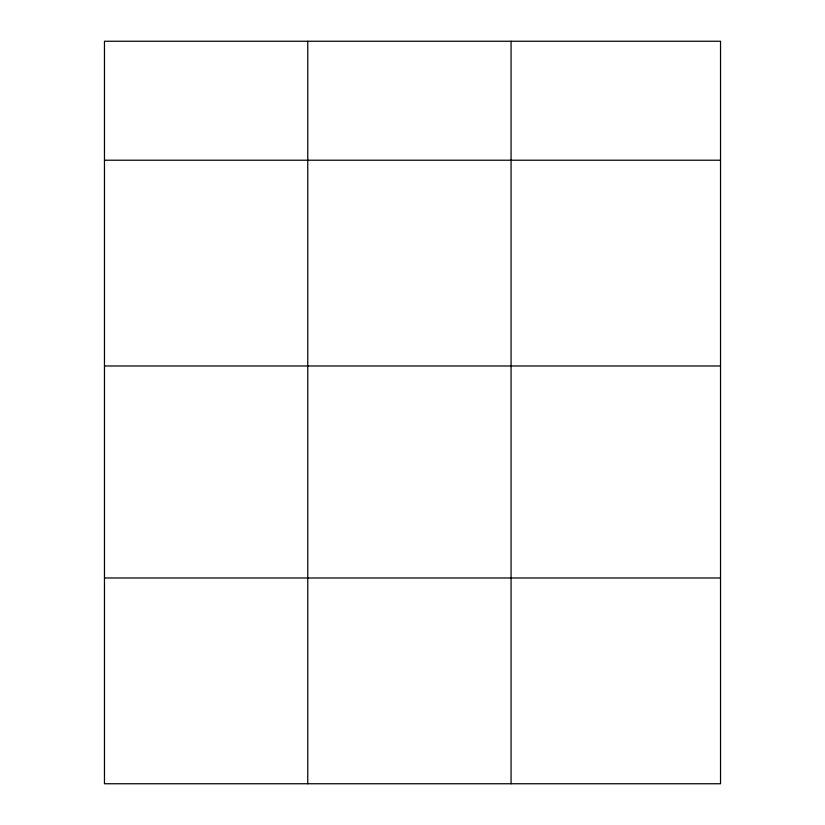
<?xml version="1.0" encoding="UTF-8"?>
<svg xmlns="http://www.w3.org/2000/svg" width="825" height="825" viewBox="0 0 825 825"><rect width="100%" height="100%" fill="white"/><g stroke="black" fill="none" stroke-linecap="round" stroke-linejoin="round"><path stroke-width="1.24" d="M720.534 365.98L720.534 41.25L104.466 41.25L104.466 783.75L720.534 783.75L720.534 365.98L104.466 365.98M104.466 160.215L720.534 160.215M104.466 577.985L720.534 577.985M511.067 41.25L511.067 783.75M307.766 41.25L307.766 783.75"/></g></svg>
